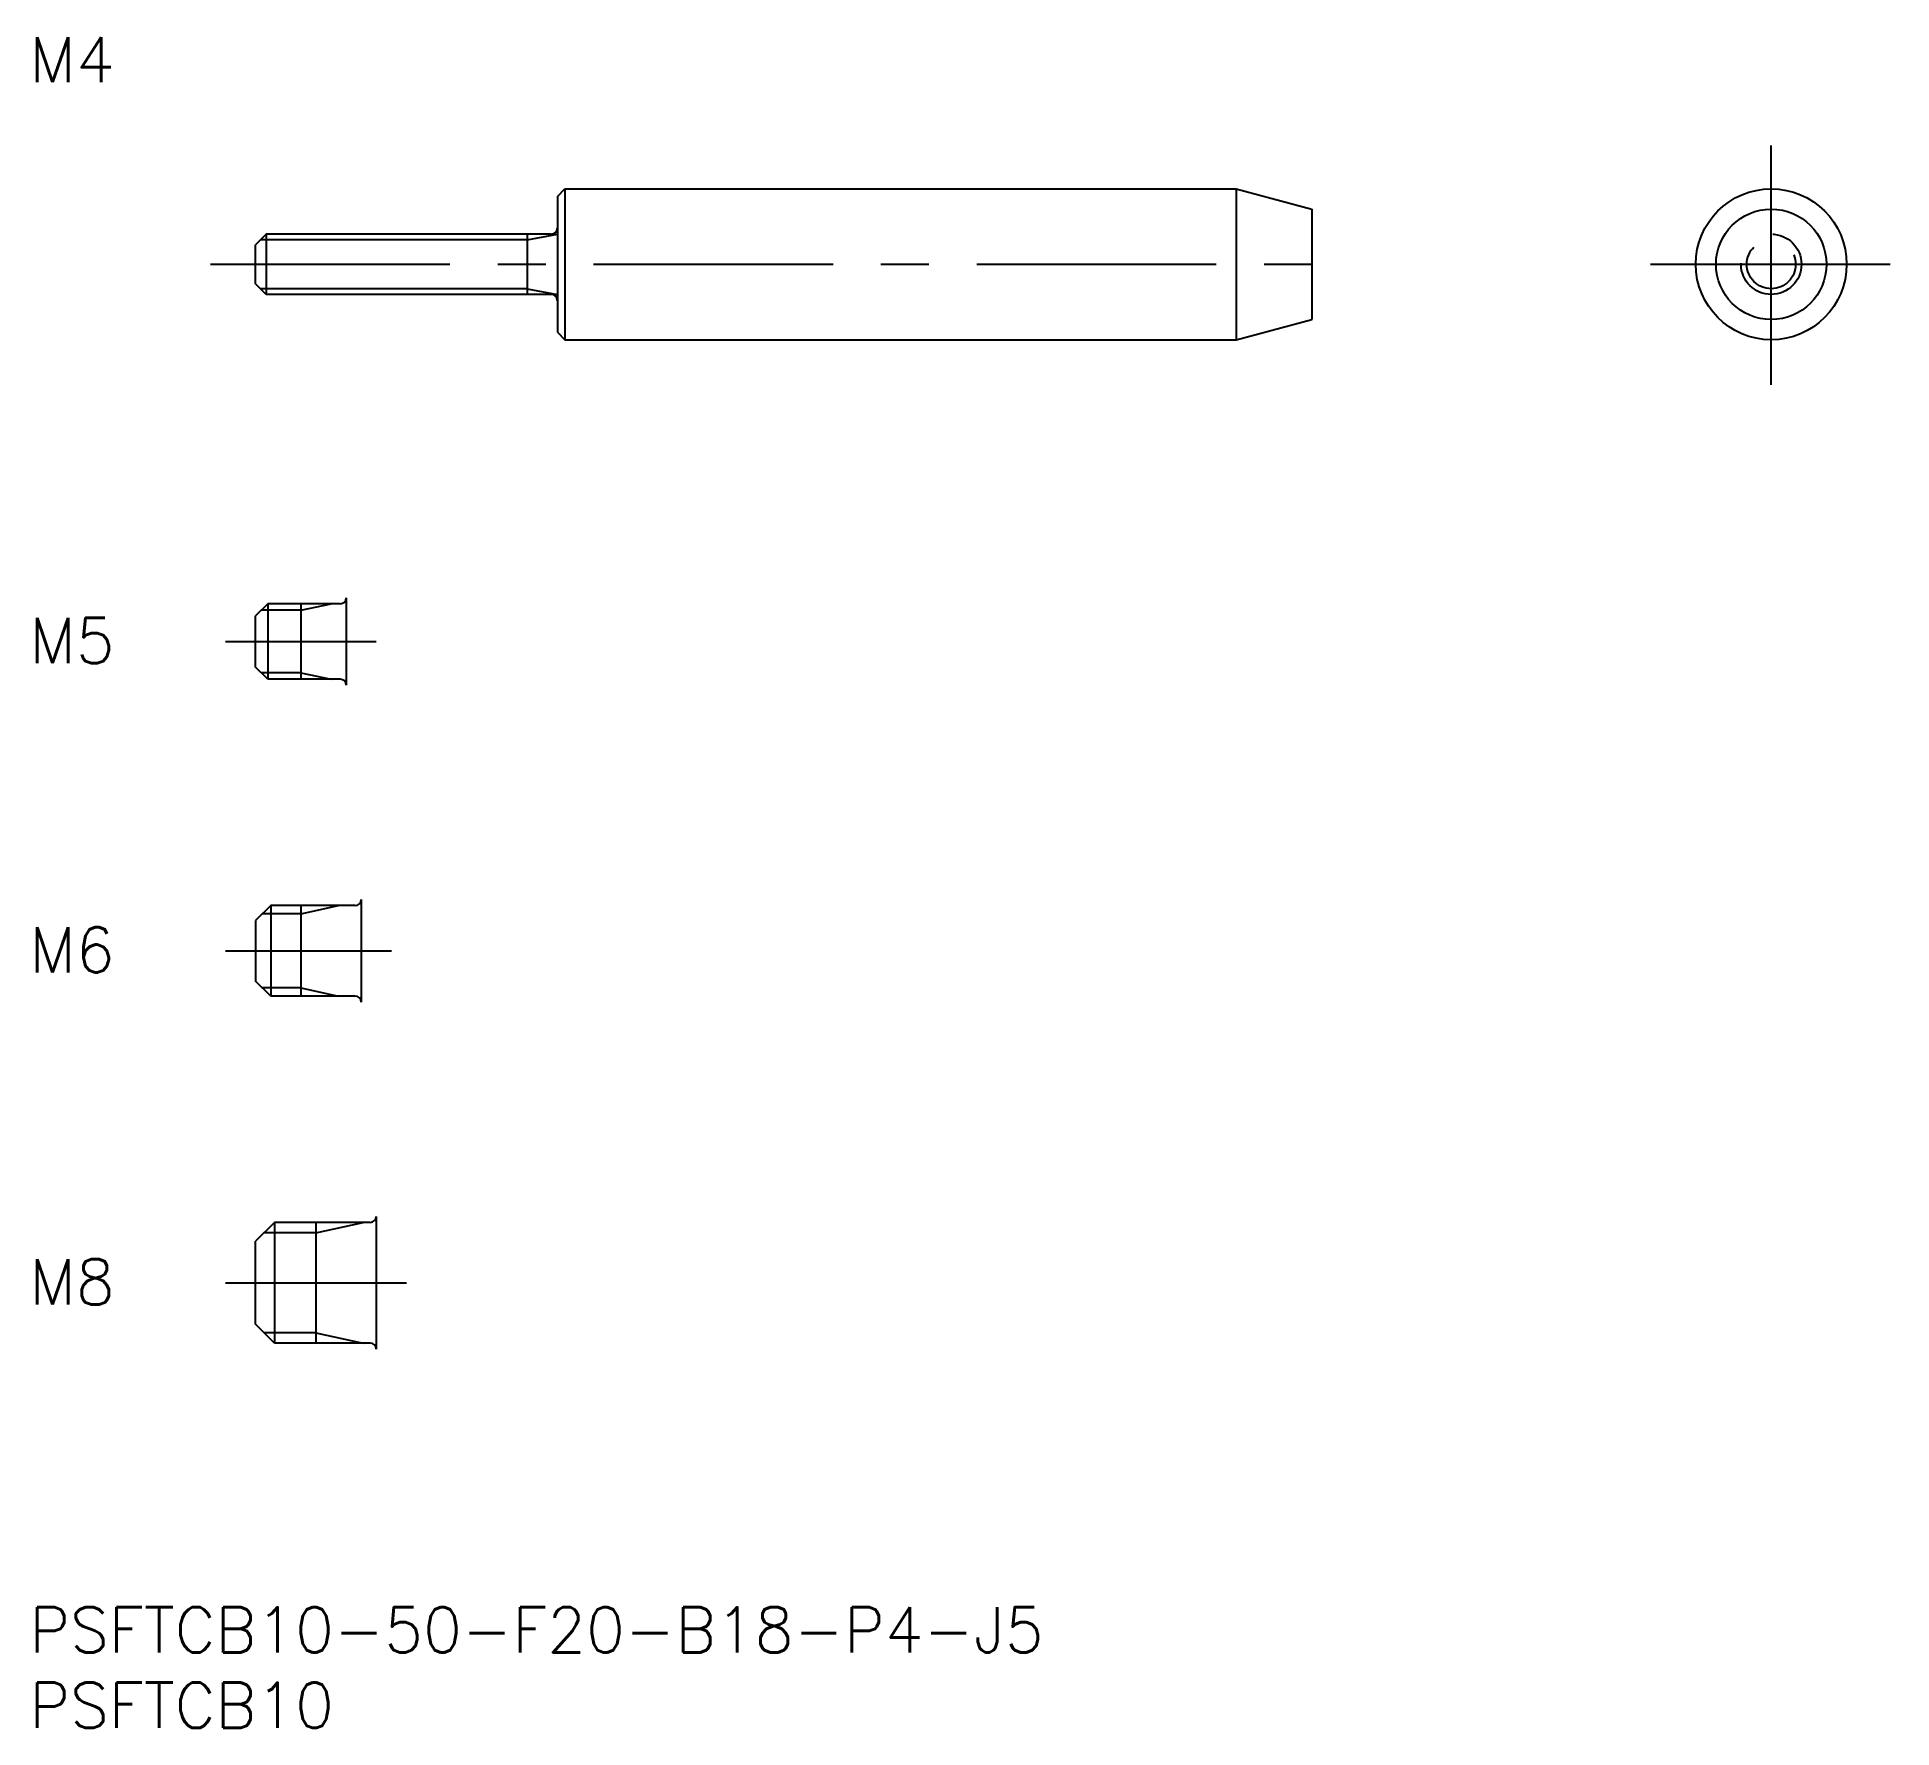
# Model space of a CAD drawing. Extents: x 1 to 123, y -8 to 104.
import ezdxf

# ---------------------------------------------------------------- set-up
doc = ezdxf.new("R2010")
doc.units = 0
doc.header["$LTSCALE"] = 0.5
doc.linetypes.add('CENTER', pattern=[50.8, 31.75, -6.35, 6.35, -6.35])
doc.linetypes.add('DASHED', pattern=[19.05, 12.7, -6.35])
for name, color, linetype in [('MSM_CENTER', 1, 'CENTER'), ('MSM_CONTINUOUS', 7, 'CONTINUOUS'), ('MSM_DASHED', 4, 'DASHED'), ('MSM_NARROW', 5, 'CONTINUOUS'), ('MSM_PART_NUMBER', 7, 'CONTINUOUS')]:
    doc.layers.add(name, color=color, linetype=linetype)
doc.styles.get("Standard").update_dxf_attribs({"font": 'txt.shx', "height": 1, "bigfont": 'bigfont.shx'})

# ---------------------------------------------------------------- blocks, each defined once
blk = doc.blocks.new('*U10')
at = {"layer": 'MSM_PART_NUMBER'}
blk.add_text('PSFTCB10-50-F20-B18-P4-J5', height=3, dxfattribs=at).set_placement((0, -3))
blk = doc.blocks.new('*U11')
at = {"layer": 'MSM_PART_NUMBER'}
blk.add_text('PSFTCB10', height=3, dxfattribs=at).set_placement((0, -8))
blk = doc.blocks.new('*U12')
at = {"layer": 'MSM_PART_NUMBER'}
blk.add_text('M8', height=3, dxfattribs=at).set_placement((0, 20.06))
blk = doc.blocks.new('*U13')
at = {"layer": 'MSM_PART_NUMBER'}
blk.add_text('M6', height=3, dxfattribs=at).set_placement((0, 42.06))
blk = doc.blocks.new('*U14')
at = {"layer": 'MSM_PART_NUMBER'}
blk.add_text('M5', height=3, dxfattribs=at).set_placement((0, 62.56))
blk = doc.blocks.new('*U15')
at = {"layer": 'MSM_PART_NUMBER'}
blk.add_text('M4', height=3, dxfattribs=at).set_placement((0, 101.06))

msp = doc.modelspace()

# ---------------------------------------------------------------- linework, layer by layer
at = {"layer": 'MSM_CENTER'}
for p, q in [((115.46, 81), (115.46, 97)), ((12, 89), (88, 89)), ((107.46, 89), (123.46, 89)), ((13, 64), (23, 64)), ((13, 43.5), (24, 43.5)), ((13, 21.5), (25, 21.5))]:
    msp.add_line(p, q, dxfattribs=at)
at = {"layer": 'MSM_CONTINUOUS'}
for p, q in [((35, 93.5), (35.5, 94)), ((35, 93.5), (35, 84.5)), ((35.5, 94), (80, 94)), ((35.5, 94), (35.5, 84)), ((80, 94), (80, 84)), ((80, 94), (85, 92.66)), ((85, 92.66), (85, 85.34)), ((15.7, 91), (15, 90.3)), ((34.6, 91), (15.7, 91)), ((15.7, 91), (15.7, 87)), ((33, 91), (33, 87)), ((15, 87.7), (15, 90.3)), ((15.7, 87), (15, 87.7)), ((34.6, 87), (15.7, 87)), ((80, 84), (85, 85.34)), ((35, 84.5), (35.5, 84)), ((35.5, 84), (80, 84)), ((15.8, 66.5), (15, 65.7)), ((20.6, 66.5), (15.8, 66.5)), ((15.8, 66.5), (15.8, 61.5)), ((18, 66.5), (18, 61.5)), ((21, 66.9), (21, 61.1)), ((15, 62.3), (15, 65.7)), ((15.8, 61.5), (15, 62.3)), ((20.6, 61.5), (15.8, 61.5)), ((22, 46.9), (22, 40.1)), ((16, 46.5), (15, 45.5)), ((15, 45.5), (15, 41.5)), ((21.6, 46.5), (16, 46.5)), ((16, 46.5), (16, 40.5)), ((18, 46.5), (18, 40.5)), ((16, 40.5), (15, 41.5)), ((21.6, 40.5), (16, 40.5)), ((23, 25.9), (23, 17.1)), ((16.25, 25.5), (15, 24.25)), ((22.6, 25.5), (16.25, 25.5)), ((16.25, 25.5), (16.25, 17.5)), ((19, 25.5), (19, 17.5)), ((15, 18.75), (15, 24.25)), ((16.25, 17.5), (15, 18.75)), ((22.6, 17.5), (16.25, 17.5))]:
    msp.add_line(p, q, dxfattribs=at)
for radius in [5, 3.66]:
    msp.add_circle((115.46, 89), radius, dxfattribs=at)
for centre, start, end in [((34.6, 91.4), 270, 0), ((34.6, 86.6), 0, 90), ((20.6, 66.9), 270, 0), ((20.6, 61.1), 0, 90), ((21.6, 46.9), 270, 0), ((21.6, 40.1), 0, 90), ((22.6, 25.9), 270, 0), ((22.6, 17.1), 0, 90)]:
    msp.add_arc(centre, 0.4, start, end, dxfattribs=at)
at = {"layer": 'MSM_DASHED'}
for radius in [2, 1.62]:
    msp.add_circle((115.46, 89), radius, dxfattribs=at)
at = {"layer": 'MSM_NARROW'}
for p, q in [((33, 90.62), (35, 91)), ((33, 90.62), (15.32, 90.62)), ((33, 87.38), (15.32, 87.38)), ((33, 87.38), (35, 87)), ((18, 66.07), (20, 66.5)), ((18, 66.07), (15.37, 66.07)), ((18, 61.93), (15.37, 61.93)), ((18, 61.93), (20, 61.5)), ((18, 45.96), (15.46, 45.96)), ((18, 45.96), (20.5, 46.5)), ((18, 41.04), (15.46, 41.04)), ((18, 41.04), (20.5, 40.5)), ((19, 24.82), (15.57, 24.82)), ((19, 24.82), (22.12, 25.5)), ((19, 18.18), (15.57, 18.18)), ((19, 18.18), (22.12, 17.5))]:
    msp.add_line(p, q, dxfattribs=at)

# ---------------------------------------------------------------- block references
at = {"layer": 'MSM_CONTINUOUS'}
for name in ['*U15', '*U14', '*U13', '*U12', '*U10', '*U11']:
    msp.add_blockref(name, (0, 0), dxfattribs=at)

doc.saveas('drawing.dxf')
